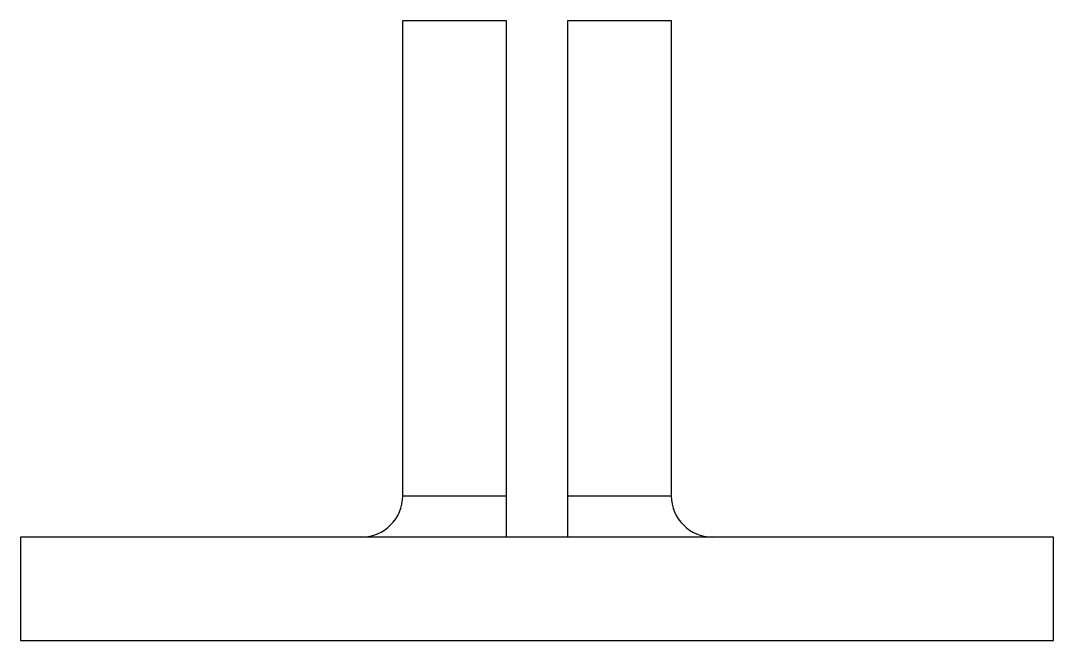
# Paper-space layout '_下视' of a CAD drawing. Header units: millimetres. Extents: x -18.5 to 31.5, y -30 to 0.
import ezdxf

# ---------------------------------------------------------------- set-up
doc = ezdxf.new("R2010")
doc.units = ezdxf.units.MM

psp = doc.layouts.new('_下视')

# ---------------------------------------------------------------- linework, layer by layer
at = {"color": 7, "linetype": 'Continuous', "lineweight": 25}
for p, q in [((0, 0), (5, 0)), ((0, -23), (0, 0)), ((5, 0), (5, -25)), ((8, -25), (8, 0)), ((8, 0), (13, 0)), ((13, 0), (13, -23)), ((0, -23), (5, -23)), ((8, -23), (13, -23)), ((31.5, -25), (-18.5, -25)), ((-18.5, -25), (-18.5, -30)), ((31.5, -30), (31.5, -25)), ((-18.5, -30), (31.5, -30))]:
    psp.add_line(p, q, dxfattribs=at)
for centre, start, end in [((-2, -23), 270, 0), ((15, -23), 180, 270)]:
    psp.add_arc(centre, 2, start, end, dxfattribs=at)

doc.saveas('drawing.dxf')
